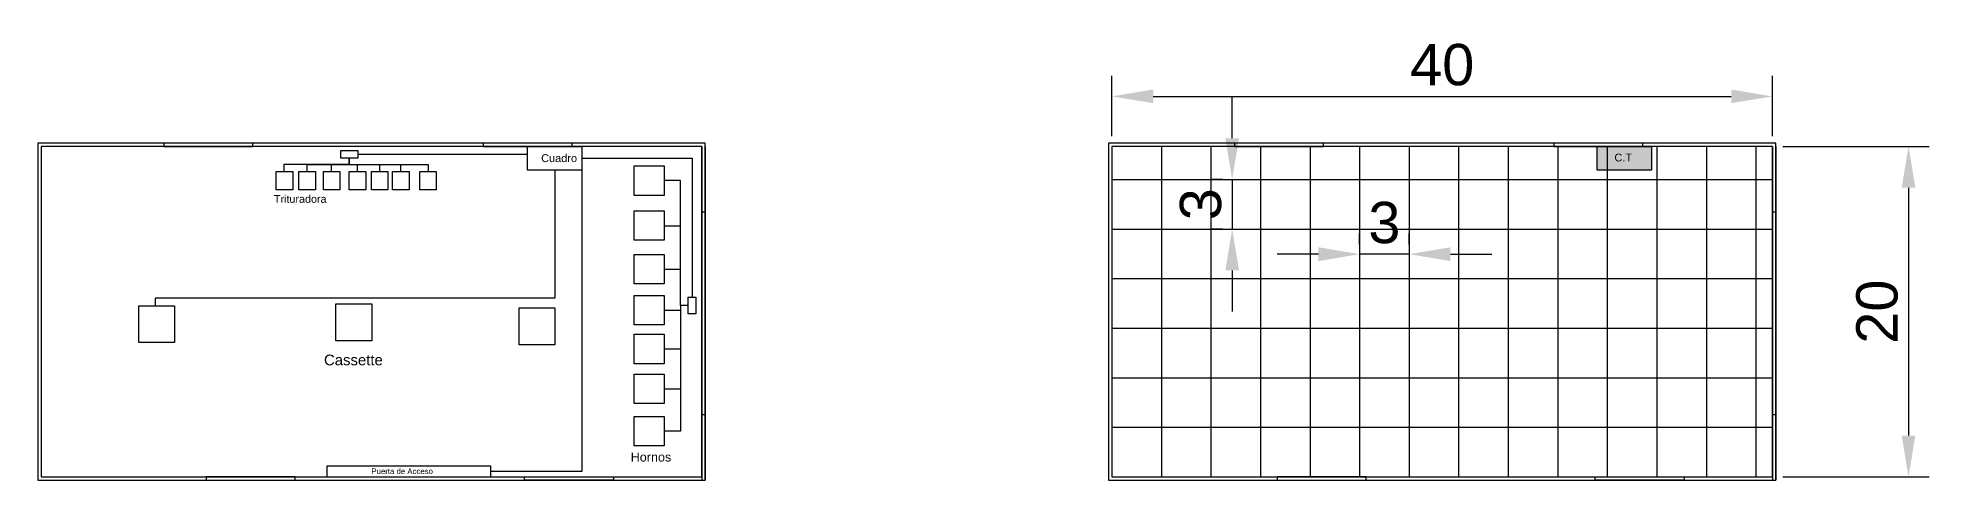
# Model space of a CAD drawing. Header units: millimetres. Extents: x 0 to 114, y 0 to 27.
import ezdxf

# ---------------------------------------------------------------- set-up
doc = ezdxf.new("R2010")
doc.units = ezdxf.units.MM
for name, color, linetype in [('CASETTES', 6, 'Continuous'), ('Cerramientos y ventanas', 7, 'Continuous'), ('HORNOS', 3, 'Continuous'), ('Toma Tierra', 40, 'Continuous'), ('TRITURADORA', 130, 'Continuous')]:
    doc.layers.add(name, color=color, linetype=linetype)
doc.styles.get("Standard").update_dxf_attribs({"font": 'arial.ttf'})
doc.dimstyles.new('ISO-25', dxfattribs={"dimtxt": 2.5, "dimasz": 2.5, "dimexe": 1.25, "dimexo": 0.625, "dimtad": 1, "dimtxsty": 'Standard', "dimcen": 2.5, "dimadec": 0, "dimazin": 0, "dimtfac": 1, "dimtmove": 0, "dimatfit": 3, "dimfxl": 1, "dimarcsym": 0})

# ---------------------------------------------------------------- blocks, each defined once
blk = doc.blocks.new('*D9')
at = {"layer": 'Defpoints', "color": 0, "transparency": 16777216}
for p in [(104.84, 23.03), (64.84, 20), (104.84, 20)]:
    blk.add_point(p, dxfattribs=at)
at = {"layer": 'Toma Tierra', "color": 0, "lineweight": -2, "transparency": 16777216}
for p, q in [((64.84, 20.62), (64.84, 24.28)), ((104.84, 20.62), (104.84, 24.28)), ((67.34, 23.03), (102.34, 23.03))]:
    blk.add_line(p, q, dxfattribs=at)
at = {"layer": 'Toma Tierra', "color": 0, "transparency": 16777216}
for points in [[(67.34, 23.45), (67.34, 22.62), (64.84, 23.03)], [(102.34, 23.45), (102.34, 22.62), (104.84, 23.03)]]:
    blk.add_solid(points, dxfattribs=at)
at = {"layer": 'Toma Tierra', "color": 0, "transparency": 16777216, "insert": (84.84, 24.94), "char_height": 2.5, "attachment_point": 5}
blk.add_mtext('40', dxfattribs=at)
blk = doc.blocks.new('*D10')
at = {"layer": 'Defpoints', "color": 0, "transparency": 16777216}
for p in [(104.84, 20), (104.84, 0), (113.08, 0)]:
    blk.add_point(p, dxfattribs=at)
at = {"layer": 'Toma Tierra', "color": 0, "lineweight": -2, "transparency": 16777216}
for p, q in [((105.46, 20), (114.33, 20)), ((113.08, 17.5), (113.08, 2.5)), ((105.46, 0), (114.33, 0))]:
    blk.add_line(p, q, dxfattribs=at)
at = {"layer": 'Toma Tierra', "color": 0, "transparency": 16777216}
for points in [[(112.66, 17.5), (113.49, 17.5), (113.08, 20)], [(112.66, 2.5), (113.49, 2.5), (113.08, 0)]]:
    blk.add_solid(points, dxfattribs=at)
at = {"layer": 'Toma Tierra', "color": 0, "transparency": 16777216, "insert": (111.18, 10), "char_height": 2.5, "attachment_point": 5, "rotation": 90}
blk.add_mtext('20', dxfattribs=at)
blk = doc.blocks.new('*D11')
at = {"color": 0, "lineweight": -2, "transparency": 16777216}
for p, q in [((72.12, 20.5), (72.12, 23)), ((71.54, 18), (70.87, 18)), ((72.12, 18), (72.12, 15)), ((71.54, 15), (70.87, 15)), ((72.12, 12.5), (72.12, 10))]:
    blk.add_line(p, q, dxfattribs=at)
at = {"color": 0, "transparency": 16777216}
for points in [[(71.71, 20.5), (72.54, 20.5), (72.12, 18)], [(71.71, 12.5), (72.54, 12.5), (72.12, 15)]]:
    blk.add_solid(points, dxfattribs=at)
at = {"layer": 'Defpoints', "color": 0, "transparency": 16777216}
for p in [(72.17, 18), (72.12, 15), (72.17, 15)]:
    blk.add_point(p, dxfattribs=at)
at = {"color": 0, "transparency": 16777216, "insert": (70.22, 16.5), "char_height": 2.5, "attachment_point": 5, "rotation": 90}
blk.add_mtext('3', dxfattribs=at)
blk = doc.blocks.new('*D12')
at = {"color": 0, "lineweight": -2, "transparency": 16777216}
for p, q in [((79.84, 14.06), (79.84, 14.73)), ((82.84, 14.06), (82.84, 14.73)), ((77.34, 13.48), (74.84, 13.48)), ((82.84, 13.48), (79.84, 13.48)), ((85.34, 13.48), (87.84, 13.48))]:
    blk.add_line(p, q, dxfattribs=at)
at = {"color": 0, "transparency": 16777216}
for points in [[(77.34, 13.9), (77.34, 13.06), (79.84, 13.48)], [(85.34, 13.9), (85.34, 13.06), (82.84, 13.48)]]:
    blk.add_solid(points, dxfattribs=at)
at = {"layer": 'Defpoints', "color": 0, "transparency": 16777216}
for p in [(79.84, 13.48), (79.84, 13.43), (82.84, 13.43)]:
    blk.add_point(p, dxfattribs=at)
at = {"color": 0, "transparency": 16777216, "insert": (81.34, 15.38), "char_height": 2.5, "attachment_point": 5}
blk.add_mtext('3', dxfattribs=at)

msp = doc.modelspace()

# ---------------------------------------------------------------- hatches: boundary and pattern name
at = {"layer": 'Toma Tierra', "true_color": 0xffffff}
msp.add_hatch(color=7, dxfattribs=at).paths.add_polyline_path([(94.228, 20), (97.516, 20), (97.516, 18.575), (94.228, 18.575)])

# ---------------------------------------------------------------- linework, layer by layer
for p, q in [((0, 0), (0, 0)), ((0, 0), (0, 0)), ((64.837, 0), (64.837, 0)), ((64.837, 0), (64.837, 0))]:
    msp.add_line(p, q)
at = {"color": 18, "true_color": 0x000000}
msp.add_lwpolyline([(94.228, 20), (97.516, 20), (97.516, 18.575), (94.228, 18.575)], close=True, dxfattribs=at)
at = {"layer": 'CASETTES'}
for points in [[(5.913, 10.363), (8.077, 10.363), (8.077, 8.132), (5.913, 8.132)], [(17.854, 10.474), (20.017, 10.474), (20.017, 8.243), (17.854, 8.243)], [(28.939, 10.227), (31.103, 10.227), (31.103, 7.995), (28.939, 7.995)]]:
    msp.add_lwpolyline(points, close=True, dxfattribs=at)
at = {"layer": 'Cerramientos y ventanas'}
for p, q in [((-0.2, 20), (-0.2, 0)), ((40, 20.2), (0, 20.2)), ((40, 20), (0, 20)), ((0, 20), (0, 0)), ((40, 20), (40, -0.2)), ((40.2, 20), (40.2, -0.2)), ((64.637, 20), (64.637, 0)), ((104.837, 20.2), (64.837, 20.2)), ((104.837, 20), (64.837, 20)), ((64.837, 20), (64.837, 0)), ((104.837, 20), (104.837, -0.2)), ((105.037, 20), (105.037, -0.2)), ((0, 0), (40, 0)), ((64.837, 0), (104.837, 0)), ((0, -0.2), (40, -0.2)), ((64.837, -0.2), (104.837, -0.2))]:
    msp.add_line(p, q, dxfattribs=at)
for points in [[(-0.2, -0.2), (40.2, -0.2), (40.2, 20.2), (-0.2, 20.2)], [(0, 0), (40, 0), (40, 20), (0, 20)], [(18.149, 19.765), (19.168, 19.765), (19.168, 19.294), (18.149, 19.294)], [(29.46, 20), (32.748, 20), (32.748, 18.575), (29.46, 18.575)], [(64.637, -0.2), (105.037, -0.2), (105.037, 20.2), (64.637, 20.2)], [(64.837, 0), (104.837, 0), (104.837, 20), (64.837, 20)], [(39.649, 10.885), (39.649, 9.866), (39.178, 9.866), (39.178, 10.885)], [(17.298, 0), (27.227, 0), (27.227, 0.65), (17.298, 0.65)]]:
    msp.add_lwpolyline(points, close=True, dxfattribs=at)
at = {"layer": 'Cerramientos y ventanas', "color": 3}
for points in [[(7.429, 20), (12.82, 20), (12.82, 20.2), (7.429, 20.2)], [(26.764, 20), (32.155, 20), (32.155, 20.2), (26.764, 20.2)], [(72.265, 20), (77.657, 20), (77.657, 20.2), (72.265, 20.2)], [(91.601, 20), (96.992, 20), (96.992, 20.2), (91.601, 20.2)], [(40, 16.037), (40.2, 16.037), (40.2, 3.763), (40, 3.763)], [(104.837, 16.037), (105.037, 16.037), (105.037, 3.763), (104.837, 3.763)], [(10, -0.2), (15.392, -0.2), (15.392, 0), (10, 0)], [(34.651, -0.2), (29.26, -0.2), (29.26, 0), (34.651, 0)], [(74.837, -0.2), (80.229, -0.2), (80.229, 0), (74.837, 0)], [(99.488, -0.2), (94.097, -0.2), (94.097, 0), (99.488, 0)]]:
    msp.add_lwpolyline(points, close=True, dxfattribs=at)
at = {"layer": 'Cerramientos y ventanas'}
for points in [[(19.168, 19.529), (19.168, 19.529), (29.46, 19.529)], [(31.104, 18.575), (31.104, 10.823), (6.896, 10.823), (6.896, 10.363)], [(18.659, 19.294), (18.659, 18.9), (14.696, 18.9), (14.696, 18.49)], [(16.104, 18.49), (16.104, 18.9), (18.659, 18.9), (18.659, 19.294)], [(17.593, 18.49), (17.593, 18.9)], [(18.659, 18.9), (23.428, 18.9), (23.428, 18.49)], [(19.152, 18.49), (19.152, 18.9)], [(20.502, 18.49), (20.502, 18.9)], [(21.782, 18.49), (21.782, 18.9)], [(32.748, 18.575), (32.748, 0.318), (27.227, 0.325)], [(32.748, 19.287), (39.413, 19.287), (39.413, 10.885), (39.413, 10.885)], [(38.726, 10.376), (38.726, 17.933), (37.725, 17.933)], [(37.725, 15.201), (38.726, 15.201)], [(37.725, 12.578), (38.726, 12.578)], [(39.178, 10.376), (38.726, 10.376), (38.726, 2.761), (37.725, 2.761)], [(37.725, 10.086), (38.726, 10.086)], [(37.725, 7.744), (38.726, 7.744)], [(37.725, 5.327), (38.726, 5.327)]]:
    msp.add_lwpolyline(points, dxfattribs=at)
at = {"layer": 'HORNOS'}
for points in [[(35.901, 18.825), (37.725, 18.825), (37.725, 17.04), (35.901, 17.04)], [(35.901, 16.11), (37.725, 16.11), (37.725, 14.326), (35.901, 14.326)], [(35.901, 13.47), (37.725, 13.47), (37.725, 11.685), (35.901, 11.685)], [(35.901, 10.979), (37.725, 10.979), (37.725, 9.194), (35.901, 9.194)], [(35.901, 8.636), (37.725, 8.636), (37.725, 6.851), (35.901, 6.851)], [(35.901, 6.219), (37.725, 6.219), (37.725, 4.434), (35.901, 4.434)], [(35.901, 3.653), (37.725, 3.653), (37.725, 1.869), (35.901, 1.869)]]:
    msp.add_lwpolyline(points, close=True, dxfattribs=at)
at = {"layer": 'Toma Tierra'}
for p, q in [((67.837, 20), (67.837, 0)), ((70.837, 20), (70.837, 0)), ((73.837, 20), (73.837, 0)), ((76.837, 20), (76.837, 0)), ((79.837, 20), (79.837, 0)), ((82.837, 20), (82.837, 0)), ((85.837, 20), (85.837, 0)), ((88.837, 20), (88.837, 0)), ((91.837, 20), (91.837, 0)), ((94.837, 20), (94.837, 0)), ((97.837, 20), (97.837, 0)), ((100.837, 20), (100.837, 0)), ((103.837, 20), (103.837, 0)), ((64.837, 18), (104.837, 18)), ((64.837, 15), (104.837, 15)), ((64.837, 12), (104.837, 12)), ((64.837, 9), (104.837, 9)), ((64.837, 6), (104.837, 6)), ((64.837, 3), (104.837, 3))]:
    msp.add_line(p, q, dxfattribs=at)
at = {"layer": 'TRITURADORA'}
for points in [[(15.234, 17.375), (14.229, 17.375), (14.229, 18.49), (15.234, 18.49)], [(16.607, 17.375), (15.602, 17.375), (15.602, 18.49), (16.607, 18.49)], [(18.096, 17.375), (17.091, 17.375), (17.091, 18.49), (18.096, 18.49)], [(19.655, 17.375), (18.65, 17.375), (18.65, 18.49), (19.655, 18.49)], [(21.004, 17.375), (19.999, 17.375), (19.999, 18.49), (21.004, 18.49)], [(22.284, 17.375), (21.279, 17.375), (21.279, 18.49), (22.284, 18.49)], [(23.931, 17.375), (22.926, 17.375), (22.926, 18.49), (23.931, 18.49)]]:
    msp.add_lwpolyline(points, close=True, dxfattribs=at)

# ---------------------------------------------------------------- texts
at = {"color": 18, "true_color": 0x000000, "insert": (95.269, 19.568), "char_height": 0.4743, "attachment_point": 1}
msp.add_mtext_dynamic_manual_height_columns('C.T', width=1.79715, gutter_width=2.371, heights=[0], dxfattribs=at)
at = {"layer": 'CASETTES'}
msp.add_text('Cassette', height=0.6465, dxfattribs=at).set_placement((17.127, 6.753))
at = {"layer": 'Cerramientos y ventanas'}
for s, height, p in [('Cuadro', 0.4743, (30.279, 19.055)), ('Puerta de Acceso', 0.33774, (20, 0.171))]:
    msp.add_text(s, height=height, dxfattribs=at).set_placement(p)
at = {"layer": 'HORNOS'}
msp.add_text('Hornos', height=0.5453, dxfattribs=at).set_placement((35.701, 0.927))
at = {"layer": 'TRITURADORA'}
msp.add_text('Trituradora', height=0.46659, dxfattribs=at).set_placement((14.096, 16.591))

# ---------------------------------------------------------------- dimensions: what is measured, and where the dimension line sits
dim = msp.add_linear_dim(base=(72.125, 15), p1=(72.169, 18), p2=(72.169, 15), angle=90, dimstyle='ISO-25')
dim.commit()
dim.dimension.update_dxf_attribs({"geometry": '*D11', "text_midpoint": (70.223, 16.5)})
dim = msp.add_linear_dim(base=(79.837, 13.481), p1=(82.837, 13.431), p2=(79.837, 13.431), dimstyle='ISO-25')
dim.commit()
dim.dimension.update_dxf_attribs({"geometry": '*D12', "text_midpoint": (81.337, 15.384)})
at = {"layer": 'Toma Tierra', "color": 0}
dim = msp.add_linear_dim(base=(104.837, 23.034), p1=(64.837, 20), p2=(104.837, 20), dimstyle='ISO-25', dxfattribs=at)
dim.commit()
dim.dimension.update_dxf_attribs({"geometry": '*D9', "text_midpoint": (84.837, 24.936)})
dim = msp.add_linear_dim(base=(113.078, 0), p1=(104.837, 20), p2=(104.837, 0), angle=90, dimstyle='ISO-25', dxfattribs=at)
dim.commit()
dim.dimension.update_dxf_attribs({"geometry": '*D10', "text_midpoint": (111.177, 10)})

doc.saveas('drawing.dxf')
